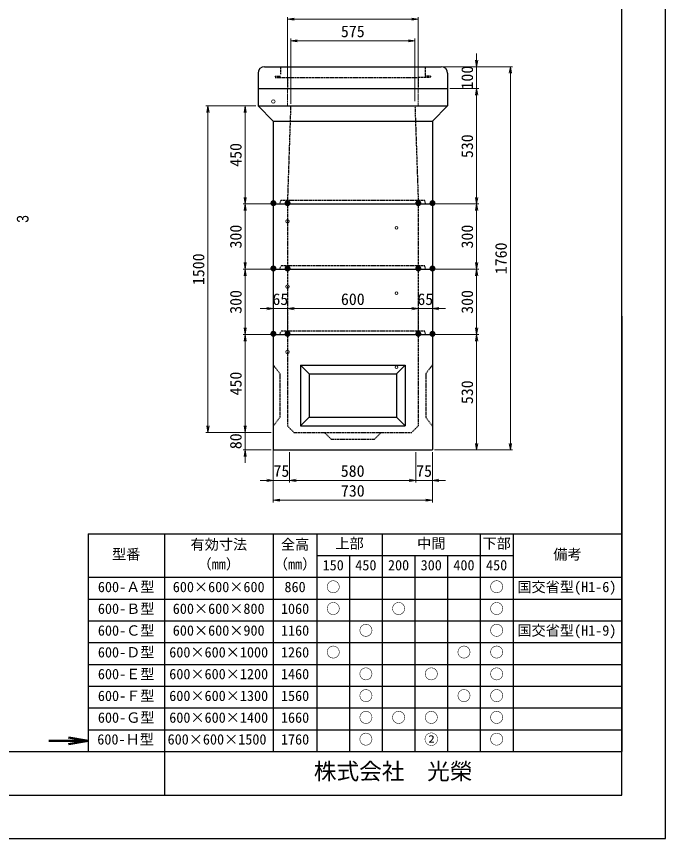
# Model space of a CAD drawing. Units: millimetres, scale not verified. Extents: x -210 to 210, y -148 to 148.
# Drawn here: x 61.1 to 210, y -148.5 to 40.3 of the extents above; entities that cross this region are included whole.
import ezdxf
from ezdxf.enums import TextEntityAlignment as Align

# ---------------------------------------------------------------- set-up
doc = ezdxf.new("R2010")
doc.units = ezdxf.units.MM
doc.linetypes.add('DASHED', pattern=[7.5, 6, -1.5])
doc.linetypes.add('USER2', pattern=[4.7625, 3.175, -1.5875])
doc.layers.add('0-0', color=7, linetype='Continuous')
for name, color, linetype, lineweight in [('0-1_0', 9, 'Continuous', 25), ('0-2_dims', 2, 'Continuous', 13), ('0-3_pen1実線', 4, 'Continuous', 13), ('0-4_pen2実線', 3, 'Continuous', 13), ('0-5_pen3実線', 7, 'Continuous', 25), ('0-6_pen4実線', 6, 'Continuous', 25), ('0-8_pen2破線', 3, 'USER2', 25), ('0-9_鉄筋', 7, 'Continuous', 13)]:
    doc.layers.add(name, color=color, linetype=linetype, lineweight=lineweight)
doc.styles.add('ＭＳ ゴシック', font='')
doc.styles.add('ＭＳ Ｐゴシック', font='')
doc.styles.get('ＭＳ ゴシック').set_extended_font_data('MS Gothic')
doc.styles.get('ＭＳ Ｐゴシック').set_extended_font_data('MS PGothic')

# ---------------------------------------------------------------- blocks, each defined once
blk = doc.blocks.new('部分図 1')
at = {"layer": '0-1_0'}
blk.add_lwpolyline([(0, 0), (8400, 0), (8400, 5940), (0, 5940)], close=True, dxfattribs=at)
at = {"layer": '0-2_dims', "lineweight": 18}
for p, q in [((7533, 3545), (7533, 3605)), ((7380, 3545), (7543, 3545)), ((7390, 3545), (7698, 3545)), ((7533, 3545), (7533, 3445)), ((7688, 3545), (7688, 1785)), ((7410, 3445), (7543, 3445)), ((7410, 3445), (7543, 3445)), ((7533, 3445), (7533, 3385)), ((7533, 3445), (7533, 2915)), ((6520, 3365), (6290, 3365)), ((6300, 3365), (6300, 1865)), ((6520, 3365), (6461, 3365)), ((6471, 3365), (6471, 2915)), ((6590, 2915), (6461, 2915)), ((6590, 2915), (6461, 2915)), ((6471, 2915), (6471, 2615)), ((7340, 2915), (7543, 2915)), ((7340, 2915), (7543, 2915)), ((7533, 2915), (7533, 2615)), ((6590, 2615), (6461, 2615)), ((6590, 2615), (6461, 2615)), ((6471, 2615), (6471, 2315)), ((7310, 2615), (7543, 2615)), ((7310, 2615), (7543, 2615)), ((7533, 2615), (7533, 2315)), ((6600, 2434), (6540, 2434)), ((6600, 2324.9), (6600, 2444)), ((6600, 2434), (6665, 2434)), ((6665, 2324.9), (6665, 2444)), ((6665, 2324.9), (6665, 2444)), ((6665, 2434), (6725, 2434)), ((6665, 2434), (7265, 2434)), ((7265, 2434), (7205, 2434)), ((7265, 2324.9), (7265, 2444)), ((7265, 2324.9), (7265, 2444)), ((7265, 2434), (7330, 2434)), ((7330, 2328.65), (7330, 2444)), ((7330, 2434), (7390, 2434)), ((6590, 2315), (6461, 2315)), ((6590, 2315), (6461, 2315)), ((6471, 2315), (6471, 1865)), ((7340, 2315), (7543, 2315)), ((7340, 2315), (7543, 2315)), ((7533, 2315), (7533, 1785)), ((6471, 1865), (6471, 1925)), ((6580, 1865), (6290, 1865)), ((6590, 1865), (6461, 1865)), ((6590, 1865), (6461, 1865)), ((6471, 1865), (6471, 1785)), ((6590, 1785), (6461, 1785)), ((6471, 1785), (6471, 1725)), ((6600, 1794.9), (6600, 1634.9)), ((6600, 1774.9), (6600, 1543.9)), ((6674.5, 1774.9), (6674.5, 1634.9)), ((7254.1, 1774.9), (7254.1, 1634.9)), ((7330, 1774.9), (7330, 1634.9)), ((7330, 1774.9), (7330, 1543.9)), ((7340, 1785), (7543, 1785)), ((7350, 1785), (7698, 1785)), ((6674.5, 1764.9), (6674.5, 1634.9)), ((7254.1, 1755.6), (7254.1, 1634.9)), ((6600, 1644.9), (6540, 1644.9)), ((6600, 1644.9), (6674.5, 1644.9)), ((6674.5, 1644.9), (6734.5, 1644.9)), ((6674.5, 1644.9), (7254.1, 1644.9)), ((7254.1, 1644.9), (7194.1, 1644.9)), ((7254.1, 1644.9), (7330, 1644.9)), ((7330, 1644.9), (7390, 1644.9)), ((6600, 1553.9), (7330, 1553.9))]:
    blk.add_line(p, q, dxfattribs=at)
at = {"layer": '0-2_dims', "lineweight": 50}
blk.add_line((5750, 449), (5570, 449), dxfattribs=at)
at = {"layer": '0-2_dims', "lineweight": 18}
for points in [[(7528, 3575), (7533, 3545), (7538, 3575)], [(7693, 3515), (7688, 3545), (7683, 3515)], [(7538, 3415), (7533, 3445), (7528, 3415)], [(7538, 3415), (7533, 3445), (7528, 3415)], [(6305, 3335), (6300, 3365), (6295, 3335)], [(6476, 3335), (6471, 3365), (6466, 3335)], [(6466, 2945), (6471, 2915), (6476, 2945)], [(6476, 2885), (6471, 2915), (6466, 2885)], [(7528, 2945), (7533, 2915), (7538, 2945)], [(7538, 2885), (7533, 2915), (7528, 2885)], [(6466, 2645), (6471, 2615), (6476, 2645)], [(7528, 2645), (7533, 2615), (7538, 2645)], [(6476, 2585), (6471, 2615), (6466, 2585)], [(7538, 2585), (7533, 2615), (7528, 2585)], [(6570, 2429), (6600, 2434), (6570, 2439)], [(6695, 2439), (6665, 2434), (6695, 2429)], [(6695, 2439), (6665, 2434), (6695, 2429)], [(7235, 2429), (7265, 2434), (7235, 2439)], [(7235, 2429), (7265, 2434), (7235, 2439)], [(7360, 2439), (7330, 2434), (7360, 2429)], [(6466, 2345), (6471, 2315), (6476, 2345)], [(7528, 2345), (7533, 2315), (7538, 2345)], [(6476, 2285), (6471, 2315), (6466, 2285)], [(7538, 2285), (7533, 2315), (7528, 2285)], [(6295, 1895), (6300, 1865), (6305, 1895)], [(6466, 1895), (6471, 1865), (6476, 1895)], [(6466, 1895), (6471, 1865), (6476, 1895)], [(7528, 1815), (7533, 1785), (7538, 1815)], [(7683, 1815), (7688, 1785), (7693, 1815)], [(6476, 1755), (6471, 1785), (6466, 1755)], [(6570, 1639.9), (6600, 1644.9), (6570, 1649.9)], [(6704.5, 1649.9), (6674.5, 1644.9), (6704.5, 1639.9)], [(6704.5, 1649.9), (6674.5, 1644.9), (6704.5, 1639.9)], [(7224.1, 1639.9), (7254.1, 1644.9), (7224.1, 1649.9)], [(7224.1, 1639.9), (7254.1, 1644.9), (7224.1, 1649.9)], [(7360, 1649.9), (7330, 1644.9), (7360, 1639.9)], [(6630, 1558.9), (6600, 1553.9), (6630, 1548.9)], [(7300, 1548.9), (7330, 1553.9), (7300, 1558.9)]]:
    blk.add_lwpolyline(points, dxfattribs=at)
at = {"layer": '0-2_dims', "lineweight": 50}
blk.add_lwpolyline([(5660, 434), (5750, 449), (5660, 464)], dxfattribs=at)
at = {"layer": '0-3_pen1実線'}
blk.add_line((7297, 3540.32), (7301.68, 3545), dxfattribs=at)
at = {"layer": '0-4_pen2実線'}
for centre, radius in [((6600, 3385), 8), ((6665, 2835), 8), ((7165, 2805), 6), ((6665, 2535), 8), ((7165, 2505), 6), ((6665, 2234.9), 8), ((7165, 2164.9), 6)]:
    blk.add_circle(centre, radius, dxfattribs=at)
at = {"layer": '0-5_pen3実線'}
for p, q in [((6530, 3515), (6530, 3445)), ((6560, 3545), (7370, 3545)), ((7400, 3515), (7400, 3445)), ((6530, 3445), (7400, 3445)), ((6530, 3445), (6530, 3365)), ((7400, 3445), (7400, 3365)), ((6530, 3365), (7400, 3365)), ((6600, 3295), (6530, 3365)), ((7330, 3295), (7400, 3365)), ((6600, 3295), (7330, 3295)), ((6600, 3295), (6600, 2915)), ((7330, 3295), (7330, 2915)), ((6600, 2915), (7330, 2915)), ((7330, 2915), (7330, 2615)), ((7330, 2615), (7330, 2315)), ((6600, 2314.9), (6600, 1784.9)), ((7330, 2314.9), (7330, 1784.9)), ((6725, 2174.9), (6725, 1894.9)), ((6725, 2174.9), (6765, 2134.9)), ((6725, 2174.9), (6965, 2174.9)), ((6965, 2174.9), (7205, 2174.9)), ((7205, 2174.9), (7165, 2134.9)), ((7205, 2174.9), (7205, 1894.9)), ((6765, 2134.9), (6765, 1934.9)), ((6765, 2134.9), (6965, 2134.9)), ((6965, 2134.9), (7165, 2134.9)), ((7165, 2134.9), (7165, 1934.9)), ((6725, 1894.9), (6765, 1934.9)), ((6765, 1934.9), (6965, 1934.9)), ((6965, 1934.9), (7165, 1934.9)), ((7205, 1894.9), (7165, 1934.9)), ((6725, 1894.9), (6965, 1894.9)), ((6965, 1894.9), (7205, 1894.9)), ((6600, 1784.9), (7330, 1784.9)), ((6100, 1400), (6100, 400)), ((6600, 1400), (6600, 400)), ((6800, 1400), (6800, 400)), ((7100, 1400), (7100, 400)), ((7550, 1400), (7550, 400)), ((7700, 1400), (7700, 400)), ((6800, 1300), (7700, 1300)), ((6950, 1300), (6950, 400)), ((7250, 1300), (7250, 400)), ((7400, 1300), (7400, 400)), ((5750, 1200), (8200, 1200)), ((5750, 1100), (8200, 1100)), ((5750, 1000), (8200, 1000)), ((5750, 900), (8200, 900)), ((5750, 800), (8200, 800)), ((5750, 700), (8200, 700)), ((5750, 600), (8200, 600)), ((5750, 500), (8200, 500))]:
    blk.add_line(p, q, dxfattribs=at)
for points in [[(6600, 2915), (6600, 2615), (7330, 2615)], [(6600, 2615), (6600, 2315), (7330, 2315)]]:
    blk.add_lwpolyline(points, dxfattribs=at)
for centre, start, end in [((6560, 3515), 90, 180), ((7370, 3515), 0, 90)]:
    blk.add_arc(centre, 30, start, end, dxfattribs=at)
at = {"layer": '0-6_pen4実線'}
for p, q in [((8200, 2400), (8200, 1400)), ((5750, 1400), (8200, 1400)), ((5750, 1400), (5750, 400)), ((8200, 1400), (8200, 400)), ((200, 400), (8200, 400)), ((6100, 400), (6100, 200))]:
    blk.add_line(p, q, dxfattribs=at)
blk.add_lwpolyline([(200, 200), (8200, 200), (8200, 5740), (200, 5740)], close=True, dxfattribs=at)
at = {"layer": '0-8_pen2破線'}
for p, q in [((6633, 3545), (6633, 3510)), ((7297, 3545), (7297, 3501)), ((6609, 3501), (6633, 3501)), ((6609, 3501), (6609, 3495)), ((6609, 3495), (7265, 3495)), ((6665, 3495), (6665, 3445)), ((7321, 3495), (7265, 3495)), ((7265, 3495), (7265, 3445)), ((7321, 3501), (7297, 3501)), ((7321, 3501), (7321, 3495)), ((6679.6, 3365.19), (6665, 2930)), ((7250, 3366.03), (7265, 2930)), ((6630, 2915), (6635, 2930)), ((7295, 2930), (6635, 2930)), ((6665, 2915), (6665, 2630)), ((7265, 2915), (7265, 2630)), ((7300, 2915), (7295, 2930)), ((6630, 2615), (6635, 2630)), ((6965, 2630), (6635, 2630)), ((6665, 2615), (6665, 2330)), ((7295, 2630), (6965, 2630)), ((7265, 2615), (7265, 2330)), ((7300, 2615), (7295, 2630)), ((6630, 2315), (6635, 2330)), ((6965, 2330), (6635, 2330)), ((6665, 2314.9), (6665, 1894.9)), ((7295, 2330), (6965, 2330)), ((7265, 2314.9), (7265, 1894.9)), ((7300, 2315), (7295, 2330)), ((6600, 2174.9), (6630, 2134.9)), ((6665, 1894.9), (6695, 1864.9)), ((7265, 1894.9), (7235, 1864.9)), ((6695, 1864.9), (6965, 1864.9)), ((6835, 1864.9), (6865, 1834.9)), ((6965, 1864.9), (7235, 1864.9)), ((7095, 1864.9), (7065, 1834.9)), ((6865, 1834.9), (6965, 1834.9)), ((6965, 1834.9), (7065, 1834.9))]:
    blk.add_line(p, q, dxfattribs=at)
for points in [[(7330, 2174.9), (7300, 2134.9), (7300, 1934.9), (7330, 1894.9)], [(6630, 2134.9), (6630, 1934.9), (6600, 1894.9)]]:
    blk.add_lwpolyline(points, dxfattribs=at)
at = {"layer": '0-9_鉄筋'}
for p, q in [((6665, 3455), (6665, 3773)), ((6665, 3763), (7265.4, 3763)), ((7265.4, 3455), (7265.4, 3773)), ((6679.9, 3375.19), (6679.9, 3674)), ((6679.9, 3664), (7249.9, 3664)), ((7249.9, 3387.2), (7249.9, 3674))]:
    blk.add_line(p, q, dxfattribs=at)
at = {"layer": '0-9_鉄筋', "color": 3, "linetype": 'DASHED'}
for p, q in [((6665, 3445), (6665, 3365.19)), ((7265.4, 3445), (7265.4, 3365.19))]:
    blk.add_line(p, q, dxfattribs=at)
at = {"layer": '0-9_鉄筋'}
for points in [[(6695, 3768), (6665, 3763), (6695, 3758)], [(7235.4, 3758), (7265.4, 3763), (7235.4, 3768)], [(6709.9, 3669), (6679.9, 3664), (6709.9, 3659)], [(7219.9, 3659), (7249.9, 3664), (7219.9, 3669)]]:
    blk.add_lwpolyline(points, dxfattribs=at)
at = {"layer": '0-2_dims', "color": 7, "style": 'ＭＳ ゴシック'}
for s, p in [('100', (7532.5, 3440.25)), ('530', (7532.5, 3125.25)), ('450', (6470.5, 3085.25)), ('300', (6470.5, 2710.25)), ('300', (7532.5, 2710.25)), ('1760', (7687.5, 2592)), ('1500', (6299.5, 2542)), ('300', (6470.5, 2410.25)), ('300', (7532.5, 2410.25)), ('450', (6470.5, 2035.25)), ('530', (7532.5, 1995.25)), ('80', (6470.5, 1788.5))]:
    blk.add_text(s, height=53.52, rotation=90, dxfattribs=at).set_placement(p, align=Align.BOTTOM_LEFT)
at = {"layer": '0-2_dims', "color": 7, "style": 'ＭＳ Ｐゴシック', "width": 0.9}
blk.add_text('3', height=53.32, rotation=90, dxfattribs=at).set_placement((5492.78, 2828.22), align=Align.BOTTOM_LEFT)
at = {"layer": '0-2_dims', "color": 7, "style": 'ＭＳ ゴシック'}
for s, p in [('65', (6596, 2434.5)), ('600', (6910.25, 2434.5)), ('65', (7261, 2434.5)), ('75', (6600.75, 1645.4)), ('580', (6909.55, 1645.4)), ('75', (7255.55, 1645.4)), ('730', (6910.25, 1554.4))]:
    blk.add_text(s, height=53.52, dxfattribs=at).set_placement(p, align=Align.BOTTOM_LEFT)
at = {"layer": '0-5_pen3実線', "style": 'ＭＳ ゴシック'}
for s, height, p in [('有効寸法', 47.65, (6220.02, 1312.5)), ('全高', 47.65, (6635.01, 1312.51)), ('上部', 47.68, (6884.97, 1317.49)), ('中間', 47.64, (7260.02, 1317.51)), ('下部', 47.68, (7559.97, 1317.48)), ('型番', 47.64, (5860.01, 1267.51)), ('備考', 47.63, (7885.03, 1267.51)), ('（mm）', 47.66, (6252.49, 1222.5)), ('（mm）', 47.66, (6602.49, 1222.5)), ('150', 47.65, (6826.26, 1217.5)), ('450', 47.64, (6976.27, 1217.51)), ('200', 47.65, (7126.26, 1217.5)), ('300', 47.64, (7276.26, 1217.51)), ('400', 47.64, (7426.27, 1217.51)), ('450', 47.64, (7576.27, 1217.51)), ('600-Ａ型', 47.65, (5795.01, 1117.5)), ('600×600×600', 47.65, (6138.75, 1117.5)), ('860', 47.65, (6651.25, 1117.5)), ('○', 47.58, (6842.55, 1117.55)), ('○', 47.58, (7592.55, 1117.55)), ('国交省型(H1-6)', 47.65, (7720, 1117.5)), ('600-Ｂ型', 47.65, (5795.01, 1017.5)), ('600×600×800', 47.65, (6138.75, 1017.5)), ('1060', 47.65, (6635.01, 1017.5)), ('○', 47.58, (6842.55, 1017.55)), ('○', 47.58, (7142.55, 1017.55)), ('○', 47.58, (7592.55, 1017.55)), ('600-Ｃ型', 47.65, (5795.01, 917.5)), ('○', 47.58, (6992.55, 917.55)), ('○', 47.58, (7592.55, 917.55)), ('国交省型(H1-9)', 47.65, (7720, 917.5)), ('600×600×900', 47.65, (6138.75, 917.5)), ('1160', 47.65, (6635.01, 917.5)), ('600-Ｄ型', 47.65, (5795.01, 817.5)), ('600×600×1000', 47.65, (6122.5, 817.5)), ('1260', 47.65, (6635.01, 817.5)), ('○', 47.58, (6842.55, 817.55)), ('○', 47.58, (7442.55, 817.55)), ('○', 47.58, (7592.55, 817.55)), ('600-Ｅ型', 47.65, (5795.01, 717.5)), ('600×600×1200', 47.65, (6122.5, 717.5)), ('1460', 47.65, (6635.01, 717.5)), ('○', 47.58, (6992.55, 717.55)), ('○', 47.58, (7292.55, 717.55)), ('○', 47.58, (7592.55, 717.55)), ('600-Ｆ型', 47.65, (5795.01, 617.5)), ('○', 47.58, (6992.55, 617.55)), ('○', 47.58, (7442.55, 617.55)), ('○', 47.58, (7592.55, 617.55)), ('600×600×1300', 47.65, (6122.5, 617.5)), ('1560', 47.65, (6635.01, 617.5)), ('600-Ｇ型', 47.65, (5795.01, 517.5)), ('600×600×1400', 47.65, (6122.5, 517.5)), ('1660', 47.65, (6635.01, 517.5)), ('○', 47.58, (6992.55, 517.55)), ('○', 47.58, (7142.55, 517.55)), ('○', 47.58, (7292.55, 517.55)), ('○', 47.58, (7592.55, 517.55)), ('600-Ｈ型', 47.65, (5792.31, 417.5)), ('600×600×1500', 47.65, (6114.89, 417.5)), ('1760', 47.65, (6635.01, 417.5)), ('○', 47.58, (6992.55, 417.55)), ('②', 47.65, (7292.51, 417.51)), ('○', 47.58, (7592.55, 417.55)), ('株式会社\u3000光榮', 76.24, (6786.05, 248.01))]:
    blk.add_text(s, height=height, dxfattribs=at).set_placement(p, align=Align.BOTTOM_LEFT)
at = {"layer": '0-9_鉄筋', "style": 'ＭＳ ゴシック'}
for s, height, p in [('575', 53.52, (6910.15, 3664.5)), ('●', 21.99, (6585, 2899.9)), ('●', 21.99, (6650, 2900.1)), ('●', 21.99, (7250.1, 2900.1)), ('●', 21.99, (7315.1, 2900.1)), ('●', 21.99, (6585, 2600.1)), ('●', 21.99, (6650, 2599.9)), ('●', 21.99, (7250.1, 2600.1)), ('●', 21.99, (7315.1, 2599.9)), ('●', 21.99, (6585, 2300)), ('●', 21.99, (6650, 2299.8)), ('●', 21.99, (7250.1, 2300)), ('●', 21.99, (7315.1, 2299.8))]:
    blk.add_text(s, height=height, dxfattribs=at).set_placement(p, align=Align.BOTTOM_LEFT)

msp = doc.modelspace()

# ---------------------------------------------------------------- block references
at = {"layer": '0-0', "xscale": 0.05, "yscale": 0.05}
msp.add_blockref('部分図 1', (-210, -148.5), dxfattribs=at)

doc.saveas('drawing.dxf')
